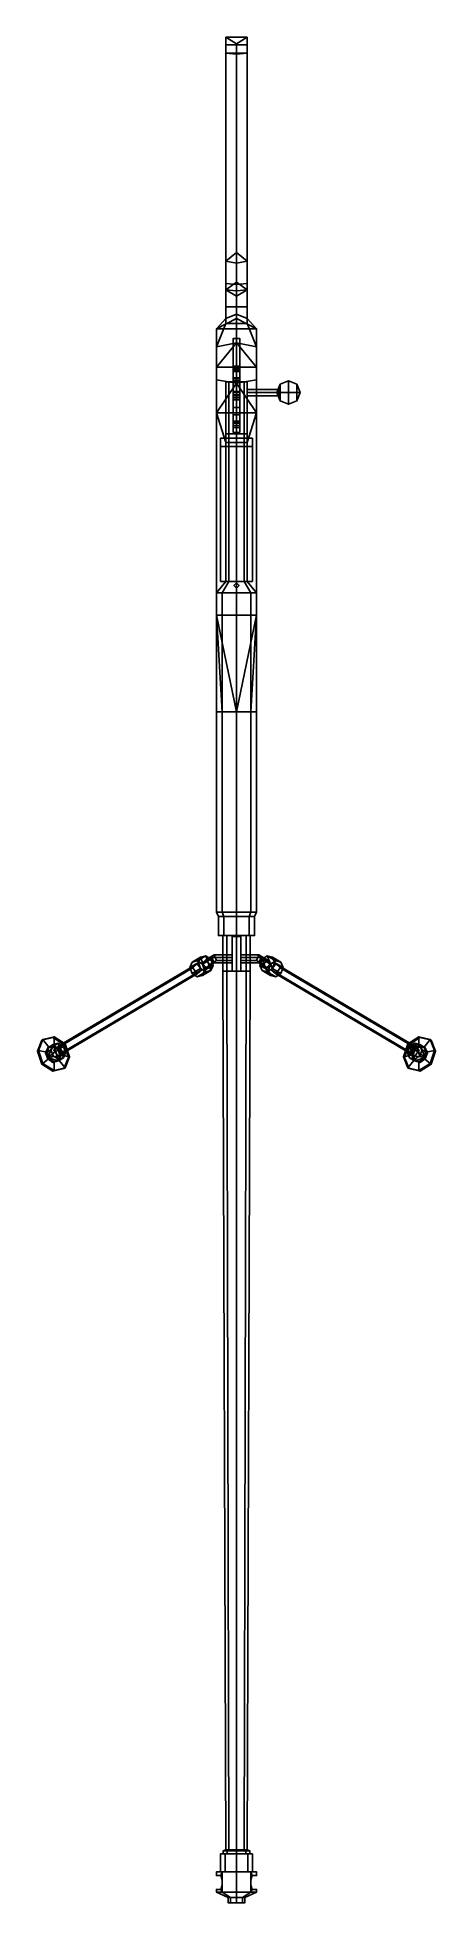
# Model space of a CAD drawing. Extents: x -1.9 to 1.9, y -9.8 to 7.8.
import ezdxf

# ---------------------------------------------------------------- set-up
doc = ezdxf.new("R2010")
doc.units = 0
doc.layers.get('0').update_dxf_attribs({"linetype": 'CONTINUOUS'})

msp = doc.modelspace()

# ---------------------------------------------------------------- linework, layer by layer
for points in [[(-0.1, 5.5, -0.2), (-0.1, 5.5, -0.2), (-0.1, 7.82, -0.39), (-0.1, 7.75, -0.64)], [(-0.1, 5.5, -0.2), (0, 5.49, -0.14), (0, 7.76, -0.3), (-0.1, 7.82, -0.39)], [(-0.1, 7.75, -0.64), (-0.1, 7.82, -0.39), (0.1, 7.82, -0.39), (0.1, 7.75, -0.64)], [(-0.1, 7.82, -0.39), (0, 7.76, -0.3), (0, 7.76, -0.3), (0.1, 7.82, -0.39)], [(-0.1, 5.71, -0.75), (-0.1, 5.5, -0.2), (-0.1, 7.75, -0.64), (-0.1, 7.67, -1.34)], [(-0.1, 7.67, -1.34), (-0.1, 7.75, -0.64), (0.1, 7.75, -0.64), (0.1, 7.67, -1.34)], [(0.1, 7.82, -0.39), (0, 7.76, -0.3), (0, 5.49, -0.14), (0.1, 5.5, -0.2)], [(0.1, 7.75, -0.64), (0.1, 7.82, -0.39), (0.1, 5.5, -0.2)], [(0.1, 7.67, -1.34), (0.1, 7.75, -0.64), (0.1, 5.5, -0.2), (0.1, 5.71, -0.75)], [(0, 5.79, -0.89), (-0.1, 5.71, -0.75), (-0.1, 7.67, -1.34), (0, 7.66, -1.4)], [(0, 7.66, -1.4), (-0.1, 7.67, -1.34), (0.1, 7.67, -1.34), (0, 7.66, -1.4)], [(0, 7.66, -1.4), (0.1, 7.67, -1.34), (0.1, 5.71, -0.75), (0, 5.79, -0.89)], [(0, 5.69, -0.89), (-0.1, 5.71, -0.75), (-0.1, 5.71, -0.75), (0, 5.79, -0.89)], [(-0.1, 5.44, -0.92), (-0.1, 5.17, -0.35), (-0.1, 5.5, -0.2), (-0.1, 5.71, -0.75)], [(0, 5.51, -1.01), (-0.1, 5.44, -0.92), (-0.1, 5.71, -0.75), (0, 5.69, -0.89)], [(0, 5.79, -0.89), (0.1, 5.71, -0.75), (0.1, 5.71, -0.75), (0, 5.69, -0.89)], [(0, 5.69, -0.89), (0.1, 5.71, -0.75), (0.1, 5.44, -0.92), (0, 5.51, -1.01)], [(0.1, 5.71, -0.75), (0.1, 5.5, -0.2), (0.1, 5.17, -0.35), (0.1, 5.44, -0.92)], [(0, 5.43, -1.04), (-0.1, 5.44, -0.92), (-0.1, 5.44, -0.92), (0, 5.51, -1.01)], [(-0.1, 5.17, -0.35), (0, 5.21, -0.26), (0, 5.49, -0.14), (-0.1, 5.5, -0.2)], [(0, 5.51, -1.01), (0.1, 5.44, -0.92), (0.1, 5.44, -0.92), (0, 5.43, -1.04)], [(0.1, 5.5, -0.2), (0, 5.49, -0.14), (0, 5.21, -0.26), (0.1, 5.17, -0.35)], [(-0.1, 5.28, -0.73), (-0.1, 5.17, -0.35), (-0.1, 5.17, -0.35), (-0.1, 5.44, -0.92)], [(0, 5.28, -0.88), (-0.1, 5.28, -0.73), (-0.1, 5.44, -0.92), (0, 5.38, -1.02)], [(0, 5.38, -1.02), (-0.1, 5.44, -0.92), (-0.1, 5.44, -0.92), (0, 5.43, -1.04)], [(-0.1, 5.12, -0.62), (-0.1, 5.17, -0.35), (-0.1, 5.17, -0.35), (-0.1, 5.28, -0.73)], [(0, 5.12, -0.73), (-0.1, 5.12, -0.62), (-0.1, 5.28, -0.73), (0, 5.28, -0.88)], [(0, 5.38, -1.02), (0.1, 5.44, -0.92), (0.1, 5.28, -0.73), (0, 5.28, -0.88)], [(0, 5.43, -1.04), (0.1, 5.44, -0.92), (0.1, 5.44, -0.92), (0, 5.38, -1.02)], [(0, 5.28, -0.88), (0.1, 5.28, -0.73), (0.1, 5.12, -0.62), (0, 5.12, -0.73)], [(0.1, 5.44, -0.92), (0.1, 5.17, -0.35), (0.1, 5.17, -0.35), (0.1, 5.28, -0.73)], [(0.1, 5.28, -0.73), (0.1, 5.17, -0.35), (0.1, 5.17, -0.35), (0.1, 5.12, -0.62)], [(-0.19, 5.07, -0.3), (0, 5.17, -0.26), (0, 5.21, -0.26), (-0.1, 5.17, -0.35)], [(0, 5.17, -0.26), (-0.19, 5.07, -0.3), (-0.19, 5.07, -0.3), (0, 5.07, -0.24)], [(-0.1, 5.17, -0.35), (-0.1, 5.12, -0.62), (-0.19, 4.9, -0.54), (-0.19, 5.07, -0.3)], [(0, 4.94, -0.67), (-0.19, 4.9, -0.54), (-0.1, 5.12, -0.62), (0, 5.12, -0.73)], [(0.1, 5.17, -0.35), (0, 5.21, -0.26), (0, 5.17, -0.26), (0.19, 5.07, -0.3)], [(0.19, 5.07, -0.3), (0, 5.17, -0.26), (0, 5.07, -0.24), (0.19, 5.07, -0.3)], [(0, 5.12, -0.73), (0.1, 5.12, -0.62), (0.19, 4.9, -0.54), (0, 4.94, -0.67)], [(0.1, 5.12, -0.62), (0.1, 5.17, -0.35), (0.19, 5.07, -0.3), (0.19, 4.9, -0.54)], [(-0.19, 5.07, -0.3), (-0.19, 4.9, -0.54), (-0.19, 4.71, -0.61), (-0.19, 4.59, -0.11)], [(0, 5.07, -0.24), (-0.19, 5.07, -0.3), (-0.19, 4.59, -0.11), (0, 4.56, -0.03)], [(0, 4.94, -0.67), (0.19, 4.71, -0.61), (0.19, 4.71, -0.61), (-0.19, 4.71, -0.61)], [(0, 4.94, -0.67), (-0.19, 4.71, -0.61), (-0.19, 4.71, -0.61), (-0.19, 4.9, -0.54)], [(0, 4.98, 0.09), (-0.03, 4.98, 0.06), (-0.03, 4.57, 0.06), (0, 4.57, 0.09)], [(-0.03, 4.98, 0.06), (0, 4.98, 0.03), (0, 4.57, 0.03), (-0.03, 4.57, 0.06)], [(0.03, 4.98, 0.06), (0, 4.98, 0.03), (-0.03, 4.98, 0.06), (0, 4.98, 0.09)], [(0.19, 5.07, -0.3), (0, 5.07, -0.24), (0, 4.56, -0.03), (0.19, 4.59, -0.11)], [(0.03, 4.98, 0.06), (0, 4.98, 0.09), (0, 4.57, 0.09), (0.03, 4.57, 0.06)], [(0, 4.98, 0.03), (0.03, 4.98, 0.06), (0.03, 4.57, 0.06), (0, 4.57, 0.03)], [(0, 4.94, -0.67), (0.19, 4.9, -0.54), (0.19, 4.9, -0.54), (0.19, 4.71, -0.61)], [(0.19, 4.9, -0.54), (0.19, 5.07, -0.3), (0.19, 4.59, -0.11), (0.19, 4.71, -0.61)], [(-0.19, 4.59, -0.11), (-0.19, 4.71, -0.61), (-0.19, 4.04, -0.55), (-0.19, 4.28, 0.03)], [(0, 4.56, -0.03), (-0.19, 4.59, -0.11), (-0.19, 4.28, 0.03)], [(-0.03, 4.7, -0.8), (-0.03, 4.7, -0.73), (-0.03, 4.72, -0.72), (-0.03, 4.72, -0.81)], [(-0.03, 4.68, -0.86), (-0.03, 4.7, -0.8), (-0.03, 4.72, -0.81), (-0.03, 4.69, -0.88)], [(-0.03, 4.7, -0.73), (-0.03, 4.67, -0.68), (-0.03, 4.7, -0.68), (-0.03, 4.72, -0.72)], [(-0.03, 4.72, -0.81), (-0.03, 4.72, -0.72), (0.03, 4.72, -0.72), (0.03, 4.72, -0.81)], [(-0.03, 4.69, -0.88), (-0.03, 4.72, -0.81), (0.03, 4.72, -0.81), (0.03, 4.69, -0.88)], [(-0.03, 4.72, -0.72), (-0.03, 4.7, -0.68), (0.03, 4.7, -0.68), (0.03, 4.72, -0.72)], [(-0.03, 4.67, -0.68), (-0.03, 4.61, -0.63), (-0.03, 4.71, -0.61), (-0.03, 4.7, -0.68)], [(-0.03, 4.33, -0.59), (-0.03, 4.095, -0.555), (-0.03, 4.71, -0.61), (-0.03, 4.45, -0.6)], [(-0.03, 4.61, -0.63), (-0.03, 4.45, -0.6), (-0.03, 4.71, -0.61), (-0.03, 4.61, -0.63)], [(-0.03, 4.7, -0.68), (-0.03, 4.71, -0.61), (0.03, 4.71, -0.61), (0.03, 4.7, -0.68)], [(-0.03, 4.67, -0.68), (-0.03, 4.7, -0.73), (0.03, 4.7, -0.73), (0.03, 4.67, -0.68)], [(-0.03, 4.7, -0.73), (-0.03, 4.7, -0.8), (0.03, 4.7, -0.8), (0.03, 4.7, -0.73)], [(-0.03, 4.7, -0.8), (-0.03, 4.68, -0.86), (0.03, 4.68, -0.86), (0.03, 4.7, -0.8)], [(-0.03, 4.58, -0.91), (-0.03, 4.68, -0.86), (-0.03, 4.69, -0.88), (-0.03, 4.6, -0.94)], [(-0.03, 4.6, -0.94), (-0.03, 4.69, -0.88), (0.03, 4.69, -0.88), (0.03, 4.6, -0.94)], [(-0.03, 4.68, -0.86), (-0.03, 4.58, -0.91), (0.03, 4.58, -0.91), (0.03, 4.68, -0.86)], [(-0.03, 4.61, -0.63), (-0.03, 4.67, -0.68), (0.03, 4.67, -0.68), (0.03, 4.61, -0.63)], [(-0.03, 4.45, -0.6), (-0.03, 4.61, -0.63), (0.03, 4.61, -0.63), (0.03, 4.45, -0.6)], [(-0.03, 4.26, -0.89), (-0.03, 4.58, -0.91), (-0.03, 4.6, -0.94), (-0.03, 4.26, -0.92)], [(-0.03, 4.26, -0.92), (-0.03, 4.6, -0.94), (0.03, 4.6, -0.94), (0.03, 4.26, -0.92)], [(-0.03, 4.58, -0.91), (-0.03, 4.26, -0.89), (0.03, 4.26, -0.89), (0.03, 4.58, -0.91)], [(0.19, 4.59, -0.11), (0, 4.56, -0.03), (0.19, 4.28, 0.03)], [(0.03, 4.72, -0.81), (0.03, 4.72, -0.72), (0.03, 4.7, -0.73), (0.03, 4.7, -0.8)], [(0.03, 4.69, -0.88), (0.03, 4.72, -0.81), (0.03, 4.7, -0.8), (0.03, 4.68, -0.86)], [(0.03, 4.72, -0.72), (0.03, 4.7, -0.68), (0.03, 4.67, -0.68), (0.03, 4.7, -0.73)], [(0.03, 4.7, -0.68), (0.03, 4.71, -0.61), (0.03, 4.61, -0.63), (0.03, 4.67, -0.68)], [(0.03, 4.45, -0.6), (0.03, 4.71, -0.61), (0.03, 4.095, -0.555), (0.03, 4.33, -0.59)], [(0.03, 4.61, -0.63), (0.03, 4.71, -0.61), (0.03, 4.45, -0.6), (0.03, 4.61, -0.63)], [(0.03, 4.6, -0.94), (0.03, 4.69, -0.88), (0.03, 4.68, -0.86), (0.03, 4.58, -0.91)], [(0.03, 4.26, -0.92), (0.03, 4.6, -0.94), (0.03, 4.58, -0.91), (0.03, 4.26, -0.89)], [(0.19, 4.71, -0.61), (0.19, 4.59, -0.11), (0.19, 4.28, 0.03), (0.19, 4.04, -0.55)], [(0.412, 4.548, 0.06), (0.49, 4.58, 0.06), (0.49, 4.47, -0.05), (0.412, 4.47, -0.018)], [(0.412, 4.47, 0.138), (0.49, 4.47, 0.17), (0.49, 4.58, 0.06), (0.412, 4.548, 0.06)], [(0.49, 4.58, 0.06), (0.568, 4.548, 0.06), (0.568, 4.47, -0.018), (0.49, 4.47, -0.05)], [(0.49, 4.47, 0.17), (0.568, 4.47, 0.138), (0.568, 4.548, 0.06), (0.49, 4.58, 0.06)], [(0, 4.56, -0.03), (-0.19, 4.28, 0.03), (0.19, 4.28, 0.03)], [(-0.071, 4.57, 0.201), (-0.1, 4.57, 0.13), (-0.1, 4.08, 0.13), (-0.071, 4.08, 0.201)], [(-0.1, 4.57, 0.13), (-0.1, 4.57, 0.03), (-0.1, 4, 0.03), (-0.1, 4.08, 0.13)], [(0.1, 4.57, 0.13), (0.1, 4.57, 0.03), (-0.1, 4.57, 0.03), (-0.1, 4.57, 0.13)], [(0.071, 4.57, 0.201), (0.1, 4.57, 0.13), (-0.1, 4.57, 0.13), (-0.071, 4.57, 0.201)], [(0, 4.57, 0.23), (-0.071, 4.57, 0.201), (-0.071, 4.08, 0.201), (0, 4.08, 0.23)], [(0, 4.57, 0.23), (0.071, 4.57, 0.201), (-0.071, 4.57, 0.201), (0, 4.57, 0.23)], [(-0.03, 4.44, -0.71), (-0.03, 4.4, -0.63), (-0.03, 4.45, -0.6), (-0.03, 4.48, -0.67)], [(-0.03, 4.44, -0.77), (-0.03, 4.44, -0.71), (-0.03, 4.48, -0.67), (-0.03, 4.48, -0.72)], [(-0.03, 4.42, -0.83), (-0.03, 4.44, -0.77), (-0.03, 4.48, -0.72), (-0.03, 4.47, -0.8)], [(-0.03, 4.47, -0.8), (-0.03, 4.48, -0.72), (0.03, 4.48, -0.72), (0.03, 4.47, -0.8)], [(-0.03, 4.48, -0.72), (-0.03, 4.48, -0.67), (0.03, 4.48, -0.67), (0.03, 4.48, -0.72)], [(-0.03, 4.48, -0.67), (-0.03, 4.45, -0.6), (0.03, 4.45, -0.6), (0.03, 4.48, -0.67)], [(-0.03, 4.42, -0.86), (-0.03, 4.42, -0.83), (-0.03, 4.47, -0.8)], [(-0.03, 4.42, -0.86), (-0.03, 4.47, -0.8), (0.03, 4.47, -0.8), (0.03, 4.42, -0.86)], [(-0.03, 4.4, -0.63), (-0.03, 4.33, -0.59), (-0.03, 4.45, -0.6), (-0.03, 4.4, -0.63)], [(-0.03, 4.4, -0.63), (-0.03, 4.44, -0.71), (0.03, 4.44, -0.71), (0.03, 4.4, -0.63)], [(-0.03, 4.33, -0.59), (-0.03, 4.4, -0.63), (0.03, 4.4, -0.63), (0.03, 4.33, -0.59)], [(0.071, 4.57, 0.201), (0, 4.57, 0.23), (0, 4.08, 0.23), (0.071, 4.08, 0.201)], [(0.03, 4.48, -0.67), (0.03, 4.45, -0.6), (0.03, 4.4, -0.63), (0.03, 4.44, -0.71)], [(0.03, 4.48, -0.72), (0.03, 4.48, -0.67), (0.03, 4.44, -0.71), (0.03, 4.44, -0.77)], [(0.03, 4.47, -0.8), (0.03, 4.48, -0.72), (0.03, 4.44, -0.77), (0.03, 4.42, -0.83)], [(0.03, 4.47, -0.8), (0.03, 4.47, -0.8), (0.03, 4.42, -0.83), (0.03, 4.42, -0.86)], [(0.03, 4.4, -0.63), (0.03, 4.45, -0.6), (0.03, 4.33, -0.59), (0.03, 4.4, -0.63)], [(0.1, 4.57, 0.13), (0.071, 4.57, 0.201), (0.071, 4.08, 0.201), (0.1, 4.08, 0.13)], [(0.1, 4.57, 0.03), (0.1, 4.57, 0.13), (0.1, 4.08, 0.13), (0.1, 4, 0.03)], [(0.4, 4.47, 0.09), (0.4, 4.5, 0.06), (0.1, 4.5, 0.06), (0.1, 4.47, 0.09)], [(0.4, 4.5, 0.06), (0.4, 4.47, 0.03), (0.1, 4.47, 0.03), (0.1, 4.5, 0.06)], [(0.4, 4.44, 0.06), (0.4, 4.47, 0.09), (0.1, 4.47, 0.09), (0.1, 4.44, 0.06)], [(0.4, 4.47, 0.03), (0.4, 4.44, 0.06), (0.1, 4.44, 0.06), (0.1, 4.47, 0.03)], [(0.38, 4.47, 0.06), (0.412, 4.548, 0.06), (0.412, 4.47, -0.018), (0.38, 4.47, 0.06)], [(0.38, 4.47, 0.06), (0.412, 4.47, 0.138), (0.412, 4.548, 0.06), (0.38, 4.47, 0.06)], [(0.38, 4.47, 0.06), (0.412, 4.47, -0.018), (0.412, 4.392, 0.06), (0.38, 4.47, 0.06)], [(0.38, 4.47, 0.06), (0.412, 4.392, 0.06), (0.412, 4.47, 0.138), (0.38, 4.47, 0.06)], [(0.412, 4.47, -0.018), (0.49, 4.47, -0.05), (0.49, 4.36, 0.06), (0.412, 4.392, 0.06)], [(0.412, 4.392, 0.06), (0.49, 4.36, 0.06), (0.49, 4.47, 0.17), (0.412, 4.47, 0.138)], [(0.49, 4.47, -0.05), (0.568, 4.47, -0.018), (0.568, 4.392, 0.06), (0.49, 4.36, 0.06)], [(0.49, 4.36, 0.06), (0.568, 4.392, 0.06), (0.568, 4.47, 0.138), (0.49, 4.47, 0.17)], [(0.568, 4.548, 0.06), (0.6, 4.47, 0.06), (0.6, 4.47, 0.06), (0.568, 4.47, -0.018)], [(0.568, 4.47, 0.138), (0.6, 4.47, 0.06), (0.6, 4.47, 0.06), (0.568, 4.548, 0.06)], [(0.568, 4.47, -0.018), (0.6, 4.47, 0.06), (0.6, 4.47, 0.06), (0.568, 4.392, 0.06)], [(0.568, 4.392, 0.06), (0.6, 4.47, 0.06), (0.6, 4.47, 0.06), (0.568, 4.47, 0.138)], [(-0.19, 4.28, 0.03), (-0.19, 2.37, -0.46), (-0.19, 1.46, -0.2), (-0.19, 1.46, 0.03)], [(-0.19, 4.28, 0.03), (-0.19, 4.04, -0.55), (-0.19, 2.68, -0.46), (-0.19, 4.28, 0.03)], [(-0.19, 4.28, 0.03), (-0.19, 2.68, -0.46), (-0.19, 2.37, -0.46), (-0.19, 4.28, 0.03)], [(-0.1, 4, 0.03), (-0.19, 4.28, 0.03), (-0.19, 2.58, 0.03), (-0.1, 2.69, 0.03)], [(-0.1, 4.28, 0.03), (-0.19, 4.28, 0.03), (-0.19, 4.28, 0.03), (-0.1, 4, 0.03)], [(-0.03, 4.33, -0.59), (-0.03, 4.33, -0.59), (-0.03, 4.26, -0.59), (-0.03, 4.095, -0.555)], [(-0.03, 4.26, -0.59), (-0.03, 4.33, -0.59), (0.03, 4.33, -0.59), (0.03, 4.26, -0.59)], [(-0.03, 4.2, -0.86), (-0.03, 4.26, -0.89), (-0.03, 4.26, -0.92), (-0.03, 4.18, -0.87)], [(-0.03, 4.26, -0.59), (-0.03, 4.19, -0.65), (-0.03, 4.16, -0.65), (-0.03, 4.16, -0.62)], [(-0.03, 4.26, -0.59), (-0.03, 4.26, -0.59), (-0.03, 4.16, -0.62), (-0.03, 4.095, -0.555)], [(-0.03, 4.18, -0.87), (-0.03, 4.26, -0.92), (0.03, 4.26, -0.92), (0.03, 4.18, -0.87)], [(-0.03, 4.26, -0.89), (-0.03, 4.2, -0.86), (0.03, 4.2, -0.86), (0.03, 4.26, -0.89)], [(-0.03, 4.19, -0.65), (-0.03, 4.26, -0.59), (0.03, 4.26, -0.59), (0.03, 4.19, -0.65)], [(0.03, 4.095, -0.555), (0.03, 4.26, -0.59), (0.03, 4.33, -0.59)], [(0.03, 4.18, -0.87), (0.03, 4.26, -0.92), (0.03, 4.26, -0.89), (0.03, 4.2, -0.86)], [(0.03, 4.16, -0.62), (0.03, 4.16, -0.65), (0.03, 4.19, -0.65), (0.03, 4.26, -0.59)], [(0.03, 4.095, -0.555), (0.03, 4.16, -0.62), (0.03, 4.26, -0.59)], [(0.19, 4.28, 0.03), (0.1, 4, 0.03), (0.1, 2.69, 0.03), (0.19, 2.58, 0.03)], [(0.19, 4.28, 0.03), (0.1, 4.28, 0.03), (0.1, 4, 0.03), (0.19, 4.28, 0.03)], [(0.19, 2.37, -0.46), (0.19, 4.28, 0.03), (0.19, 1.46, 0.03), (0.19, 1.46, -0.2)], [(0.19, 4.04, -0.55), (0.19, 4.28, 0.03), (0.19, 4.28, 0.03), (0.19, 2.68, -0.46)], [(0.19, 2.68, -0.46), (0.19, 4.28, 0.03), (0.19, 4.28, 0.03), (0.19, 2.37, -0.46)], [(-0.071, 4.08, 0.221), (-0.1, 4.08, 0.15), (-0.1, 4, 0.15), (-0.071, 4, 0.221)], [(-0.1, 4.08, 0.15), (-0.1, 4.08, 0.13), (-0.1, 4, 0.03), (-0.1, 4, 0.15)], [(-0.071, 4.08, 0.201), (-0.1, 4.08, 0.13), (-0.1, 4.08, 0.15), (-0.071, 4.08, 0.221)], [(0, 4.08, 0.25), (-0.071, 4.08, 0.221), (-0.071, 4, 0.221), (0, 4, 0.25)], [(0, 4.08, 0.23), (-0.071, 4.08, 0.201), (-0.071, 4.08, 0.221), (0, 4.08, 0.25)], [(-0.03, 4.16, -0.8), (-0.03, 4.2, -0.86), (-0.03, 4.18, -0.87), (-0.03, 4.14, -0.8)], [(-0.03, 4.2, -0.86), (-0.03, 4.16, -0.8), (0.03, 4.16, -0.8), (0.03, 4.2, -0.86)], [(-0.03, 4.19, -0.65), (-0.03, 4.16, -0.72), (-0.03, 4.14, -0.71), (-0.03, 4.16, -0.65)], [(-0.03, 4.16, -0.72), (-0.03, 4.19, -0.65), (0.03, 4.19, -0.65), (0.03, 4.16, -0.72)], [(-0.03, 4.14, -0.8), (-0.03, 4.18, -0.87), (0.03, 4.18, -0.87), (0.03, 4.14, -0.8)], [(-0.03, 4.16, -0.72), (-0.03, 4.16, -0.8), (-0.03, 4.14, -0.8), (-0.03, 4.14, -0.71)], [(-0.03, 4.16, -0.65), (-0.03, 4.14, -0.71), (0.03, 4.14, -0.71), (0.03, 4.16, -0.65)], [(-0.03, 4.16, -0.62), (-0.03, 4.16, -0.65), (0.03, 4.16, -0.65), (0.03, 4.16, -0.62)], [(-0.03, 4.095, -0.555), (-0.03, 4.16, -0.62), (0.03, 4.16, -0.62), (0.03, 4.095, -0.555)], [(-0.03, 4.16, -0.8), (-0.03, 4.16, -0.72), (0.03, 4.16, -0.72), (0.03, 4.16, -0.8)], [(-0.03, 4.14, -0.71), (-0.03, 4.14, -0.8), (0.03, 4.14, -0.8), (0.03, 4.14, -0.71)], [(0.071, 4.08, 0.221), (0, 4.08, 0.25), (0, 4, 0.25), (0.071, 4, 0.221)], [(0.071, 4.08, 0.201), (0, 4.08, 0.23), (0, 4.08, 0.25), (0.071, 4.08, 0.221)], [(0.03, 4.14, -0.8), (0.03, 4.18, -0.87), (0.03, 4.2, -0.86), (0.03, 4.16, -0.8)], [(0.03, 4.16, -0.65), (0.03, 4.14, -0.71), (0.03, 4.16, -0.72), (0.03, 4.19, -0.65)], [(0.03, 4.14, -0.71), (0.03, 4.14, -0.8), (0.03, 4.16, -0.8), (0.03, 4.16, -0.72)], [(0.1, 4.08, 0.15), (0.071, 4.08, 0.221), (0.071, 4, 0.221), (0.1, 4, 0.15)], [(0.1, 4.08, 0.13), (0.071, 4.08, 0.201), (0.071, 4.08, 0.221), (0.1, 4.08, 0.15)], [(0.1, 4.08, 0.13), (0.1, 4.08, 0.15), (0.1, 4, 0.15), (0.1, 4, 0.03)], [(-0.15, 4.04, -0.55), (-0.15, 3.96, -0.9), (-0.15, 2.69, -0.68), (-0.15, 2.69, -0.46)], [(-0.15, 4.04, -0.55), (-0.15, 4.04, -0.9), (-0.15, 3.96, -0.9)], [(-0.15, 3.96, -0.9), (-0.15, 4.04, -0.9), (0.15, 4.04, -0.9), (0.15, 3.96, -0.9)], [(-0.15, 4.04, -0.9), (-0.15, 4.04, -0.55), (0.15, 4.04, -0.55), (0.15, 4.04, -0.9)], [(-0.15, 2.69, -0.68), (-0.15, 3.96, -0.9), (0.15, 3.96, -0.9), (0.15, 2.69, -0.68)], [(-0.071, 4, 0.131), (-0.1, 4, 0.06), (-0.1, 2.69, 0.06), (-0.071, 2.69, 0.131)], [(-0.1, 4, 0.06), (-0.1, 4, 0.03), (-0.1, 2.69, 0.03), (-0.1, 2.69, 0.06)], [(-0.071, 4, 0.221), (-0.1, 4, 0.15), (-0.1, 4, 0.06), (-0.071, 4, 0.131)], [(0, 4, 0.16), (-0.071, 4, 0.131), (-0.071, 2.69, 0.131), (0, 2.69, 0.16)], [(0, 4, 0.25), (-0.071, 4, 0.221), (-0.071, 4, 0.131), (0, 4, 0.16)], [(0.071, 4, 0.131), (0, 4, 0.16), (0, 2.69, 0.16), (0.071, 2.69, 0.131)], [(0.071, 4, 0.221), (0, 4, 0.25), (0, 4, 0.16), (0.071, 4, 0.131)], [(0.1, 4, 0.06), (0.071, 4, 0.131), (0.071, 2.69, 0.131), (0.1, 2.69, 0.06)], [(0.1, 4, 0.15), (0.071, 4, 0.221), (0.071, 4, 0.131), (0.1, 4, 0.06)], [(0.1, 4, 0.03), (0.1, 4, 0.06), (0.1, 2.69, 0.06), (0.1, 2.69, 0.03)], [(0.15, 3.96, -0.9), (0.15, 4.04, -0.55), (0.15, 2.69, -0.46), (0.15, 2.69, -0.68)], [(0.15, 4.04, -0.9), (0.15, 4.04, -0.55), (0.15, 3.96, -0.9)], [(-0.1, 2.69, 0.06), (-0.1, 2.69, 0.03), (-0.19, 2.58, 0.03), (-0.19, 2.58, 0.07)], [(-0.071, 2.69, 0.131), (-0.1, 2.69, 0.06), (-0.19, 2.58, 0.07), (-0.134, 2.58, 0.204)], [(-0.15, 2.69, -0.46), (-0.15, 2.69, -0.68), (0.15, 2.69, -0.68), (0.15, 2.69, -0.46)], [(0, 2.69, 0.16), (-0.071, 2.69, 0.131), (-0.134, 2.58, 0.204), (0, 2.58, 0.26)], [(0, 2.675, -0.61), (-0.025, 2.65, -0.61), (-0.025, 2.65, -0.46), (0, 2.675, -0.46)], [(-0.025, 2.65, -0.61), (0, 2.675, -0.61), (0.025, 2.65, -0.61), (0, 2.625, -0.61)], [(-0.025, 2.65, -0.61), (0, 2.625, -0.61), (0, 2.625, -0.46), (-0.025, 2.65, -0.46)], [(0.071, 2.69, 0.131), (0, 2.69, 0.16), (0, 2.58, 0.26), (0.134, 2.58, 0.204)], [(0.025, 2.65, -0.61), (0, 2.675, -0.61), (0, 2.675, -0.46), (0.025, 2.65, -0.46)], [(0, 2.625, -0.61), (0.025, 2.65, -0.61), (0.025, 2.65, -0.46), (0, 2.625, -0.46)], [(0.1, 2.69, 0.06), (0.071, 2.69, 0.131), (0.134, 2.58, 0.204), (0.19, 2.58, 0.07)], [(0.1, 2.69, 0.03), (0.1, 2.69, 0.06), (0.19, 2.58, 0.07), (0.19, 2.58, 0.03)], [(-0.134, 2.58, 0.204), (-0.19, 2.58, 0.07), (-0.19, 1.46, 0.07), (-0.134, 1.46, 0.204)], [(-0.19, 2.58, 0.07), (-0.19, 2.58, 0.03), (-0.19, 1.46, 0.03), (-0.19, 1.46, 0.07)], [(0, 2.58, 0.26), (-0.134, 2.58, 0.204), (-0.134, 1.46, 0.204), (0, 1.46, 0.26)], [(0.134, 2.58, 0.204), (0, 2.58, 0.26), (0, 1.46, 0.26), (0.134, 1.46, 0.204)], [(0.19, 2.58, 0.07), (0.134, 2.58, 0.204), (0.134, 1.46, 0.204), (0.19, 1.46, 0.07)], [(0.19, 2.58, 0.03), (0.19, 2.58, 0.07), (0.19, 1.46, 0.07), (0.19, 1.46, 0.03)], [(-0.19, 2.37, -0.46), (-0.19, 2.37, -0.46), (0, 1.46, -0.39), (-0.134, 1.46, -0.334)], [(-0.19, 2.37, -0.46), (-0.19, 2.37, -0.46), (-0.134, 1.46, -0.334), (-0.19, 1.46, -0.2)], [(-0.19, 2.37, -0.46), (-0.19, 2.37, -0.46), (0.19, 2.37, -0.46), (0, 1.46, -0.39)], [(0.19, 2.37, -0.46), (0.19, 2.37, -0.46), (0.134, 1.46, -0.334), (0, 1.46, -0.39)], [(0.19, 2.37, -0.46), (0.19, 2.37, -0.46), (0.19, 1.46, -0.2), (0.134, 1.46, -0.334)], [(-0.134, 1.46, 0.244), (-0.19, 1.46, 0.11), (-0.19, -0.43), (-0.134, -0.43, 0.134)], [(-0.19, 1.46, -0.2), (-0.134, 1.46, -0.334), (-0.134, -0.43, -0.204), (-0.19, -0.43, -0.07)], [(-0.19, 1.46, 0.03), (-0.19, 1.46, -0.2), (-0.19, -0.43, -0.07), (-0.19, -0.43)], [(-0.19, 1.46, 0.11), (-0.19, 1.46, 0.03), (-0.19, -0.43)], [(0, 1.46, 0.3), (-0.134, 1.46, 0.244), (-0.134, -0.43, 0.134), (0, -0.43, 0.19)], [(-0.134, 1.46, -0.334), (0, 1.46, -0.39), (0, -0.43, -0.26), (-0.134, -0.43, -0.204)], [(0.134, 1.46, 0.244), (0, 1.46, 0.3), (0, -0.43, 0.19), (0.134, -0.43, 0.134)], [(0, 1.46, -0.39), (0.134, 1.46, -0.334), (0.134, -0.43, -0.204), (0, -0.43, -0.26)], [(0.19, 1.46, 0.11), (0.134, 1.46, 0.244), (0.134, -0.43, 0.134), (0.19, -0.43)], [(0.134, 1.46, -0.334), (0.19, 1.46, -0.2), (0.19, -0.43, -0.07), (0.134, -0.43, -0.204)], [(0.19, 1.46, -0.2), (0.19, 1.46, 0.03), (0.19, -0.43), (0.19, -0.43, -0.07)], [(0.19, 1.46, 0.03), (0.19, 1.46, 0.11), (0.19, -0.43)], [(-0.134, -0.43, 0.134), (-0.19, -0.43), (-0.17, -0.47), (-0.12, -0.47, 0.12)], [(-0.19, -0.43, -0.07), (-0.134, -0.43, -0.204), (-0.12, -0.47, -0.12), (-0.17, -0.47)], [(-0.19, -0.43), (-0.19, -0.43, -0.07), (-0.17, -0.47)], [(-0.12, -0.47, 0.12), (-0.17, -0.47), (-0.17, -0.65), (-0.12, -0.65, 0.12)], [(-0.17, -0.47), (-0.12, -0.47, -0.12), (-0.12, -0.65, -0.12), (-0.17, -0.65)], [(0, -0.43, 0.19), (-0.134, -0.43, 0.134), (-0.12, -0.47, 0.12), (0, -0.47, 0.17)], [(-0.134, -0.43, -0.204), (0, -0.43, -0.26), (0, -0.47, -0.17), (-0.12, -0.47, -0.12)], [(0, -0.47, 0.17), (-0.12, -0.47, 0.12), (-0.12, -0.65, 0.12), (0, -0.65, 0.17)], [(-0.12, -0.47, -0.12), (0, -0.47, -0.17), (0, -0.65, -0.17), (-0.12, -0.65, -0.12)], [(0.134, -0.43, 0.134), (0, -0.43, 0.19), (0, -0.47, 0.17), (0.12, -0.47, 0.12)], [(0, -0.43, -0.26), (0.134, -0.43, -0.204), (0.12, -0.47, -0.12), (0, -0.47, -0.17)], [(0.12, -0.47, 0.12), (0, -0.47, 0.17), (0, -0.65, 0.17), (0.12, -0.65, 0.12)], [(0, -0.47, -0.17), (0.12, -0.47, -0.12), (0.12, -0.65, -0.12), (0, -0.65, -0.17)], [(0.19, -0.43), (0.134, -0.43, 0.134), (0.12, -0.47, 0.12), (0.17, -0.47)], [(0.134, -0.43, -0.204), (0.19, -0.43, -0.07), (0.17, -0.47), (0.12, -0.47, -0.12)], [(0.17, -0.47), (0.12, -0.47, 0.12), (0.12, -0.65, 0.12), (0.17, -0.65)], [(0.12, -0.47, -0.12), (0.17, -0.47), (0.17, -0.65), (0.12, -0.65, -0.12)], [(0.19, -0.43, -0.07), (0.19, -0.43), (0.17, -0.47)], [(-0.12, -0.65, 0.12), (-0.17, -0.65), (-0.13, -0.65), (-0.092, -0.65, 0.092)], [(-0.17, -0.65), (-0.12, -0.65, -0.12), (-0.092, -0.65, -0.092), (-0.13, -0.65)], [(-0.092, -0.65, 0.092), (-0.13, -0.65), (-0.13, -0.985), (-0.092, -0.985, 0.092)], [(-0.13, -0.65), (-0.092, -0.65, -0.092), (-0.092, -0.985, -0.092), (-0.13, -0.985)], [(0, -0.65, 0.17), (-0.12, -0.65, 0.12), (-0.092, -0.65, 0.092), (0, -0.65, 0.13)], [(-0.12, -0.65, -0.12), (0, -0.65, -0.17), (0, -0.65, -0.13), (-0.092, -0.65, -0.092)], [(0, -0.65, 0.13), (-0.092, -0.65, 0.092), (-0.092, -0.985, 0.092), (0, -0.985, 0.13)], [(-0.092, -0.65, -0.092), (0, -0.65, -0.13), (0, -0.985, -0.13), (-0.092, -0.985, -0.092)], [(-0.04, -0.66, -0.113), (-0.04, -0.66, -0.34), (-0.04, -0.985, -0.34), (-0.04, -0.985, -0.113)], [(-0.04, -0.66, -0.34), (0.04, -0.66, -0.34), (0.04, -0.985, -0.34), (-0.04, -0.985, -0.34)], [(-0.04, -0.66, -0.34), (-0.04, -0.66, -0.113), (0, -0.66, -0.13), (0.04, -0.66, -0.34)], [(0, -0.65, -0.17), (0.12, -0.65, -0.12), (0.092, -0.65, -0.092), (0, -0.65, -0.13)], [(0.12, -0.65, 0.12), (0, -0.65, 0.17), (0, -0.65, 0.13), (0.092, -0.65, 0.092)], [(0.092, -0.65, 0.092), (0, -0.65, 0.13), (0, -0.985, 0.13), (0.092, -0.985, 0.092)], [(0, -0.65, -0.13), (0.092, -0.65, -0.092), (0.092, -0.985, -0.092), (0, -0.985, -0.13)], [(0.04, -0.66, -0.34), (0, -0.66, -0.13), (0.04, -0.66, -0.113), (0.04, -0.66, -0.34)], [(0.04, -0.66, -0.34), (0.04, -0.66, -0.113), (0.04, -0.985, -0.113), (0.04, -0.985, -0.34)], [(0.12, -0.65, -0.12), (0.17, -0.65), (0.13, -0.65), (0.092, -0.65, -0.092)], [(0.17, -0.65), (0.12, -0.65, 0.12), (0.092, -0.65, 0.092), (0.13, -0.65)], [(0.13, -0.65), (0.092, -0.65, 0.092), (0.092, -0.985, 0.092), (0.13, -0.985)], [(0.092, -0.65, -0.092), (0.13, -0.65), (0.13, -0.985), (0.092, -0.985, -0.092)], [(-0.419, -0.902, -0.503), (-0.439, -0.951, -0.473), (-0.359, -0.904, -0.343), (-0.339, -0.855, -0.373)], [(-0.37, -0.89, -0.538), (-0.419, -0.902, -0.503), (-0.339, -0.855, -0.373), (-0.29, -0.842, -0.408)], [(-0.321, -0.921, -0.556), (-0.37, -0.89, -0.538), (-0.29, -0.842, -0.408), (-0.241, -0.874, -0.426)], [(-0.339, -0.855, -0.373), (-0.359, -0.904, -0.343), (-0.339, -0.961, -0.334), (-0.29, -0.993, -0.353)], [(-0.29, -0.842, -0.408), (-0.339, -0.855, -0.373), (-0.29, -0.993, -0.353), (-0.241, -0.98, -0.387)], [(-0.29, -0.88, -0.394), (-0.325, -0.911, -0.361), (-0.233, -0.856, -0.212), (-0.21, -0.832, -0.264)], [(-0.325, -0.911, -0.361), (-0.29, -0.955, -0.367), (-0.21, -0.908, -0.236), (-0.233, -0.856, -0.212)], [(-0.301, -0.978, -0.548), (-0.321, -0.921, -0.556), (-0.241, -0.874, -0.426), (-0.221, -0.931, -0.418)], [(-0.255, -0.924, -0.399), (-0.29, -0.88, -0.394), (-0.21, -0.832, -0.264), (-0.187, -0.884, -0.288)], [(-0.241, -0.874, -0.426), (-0.29, -0.842, -0.408), (-0.241, -0.98, -0.387), (-0.221, -0.931, -0.418)], [(-0.04, -0.856, -0.212), (-0.04, -0.832, -0.264), (-0.21, -0.832, -0.264), (-0.233, -0.856, -0.212)], [(-0.04, -0.908, -0.236), (-0.04, -0.856, -0.212), (-0.233, -0.856, -0.212), (-0.21, -0.908, -0.236)], [(-0.04, -0.832, -0.264), (-0.04, -0.884, -0.288), (-0.187, -0.884, -0.288), (-0.21, -0.832, -0.264)], [(0.04, -0.832, -0.264), (0.04, -0.856, -0.212), (0.233, -0.856, -0.212), (0.21, -0.832, -0.264)], [(0.04, -0.884, -0.288), (0.04, -0.832, -0.264), (0.21, -0.832, -0.264), (0.187, -0.884, -0.288)], [(0.04, -0.856, -0.212), (0.04, -0.908, -0.236), (0.21, -0.908, -0.236), (0.233, -0.856, -0.212)], [(0.29, -0.88, -0.394), (0.255, -0.924, -0.399), (0.187, -0.884, -0.288), (0.21, -0.832, -0.264)], [(0.325, -0.911, -0.361), (0.29, -0.88, -0.394), (0.21, -0.832, -0.264), (0.233, -0.856, -0.212)], [(0.29, -0.955, -0.367), (0.325, -0.911, -0.361), (0.233, -0.856, -0.212), (0.21, -0.908, -0.236)], [(0.321, -0.921, -0.556), (0.301, -0.978, -0.548), (0.221, -0.931, -0.418), (0.241, -0.874, -0.426)], [(0.241, -0.98, -0.387), (0.29, -0.993, -0.353), (0.241, -0.874, -0.426), (0.221, -0.931, -0.418)], [(0.37, -0.89, -0.538), (0.321, -0.921, -0.556), (0.241, -0.874, -0.426), (0.29, -0.842, -0.408)], [(0.29, -0.993, -0.353), (0.339, -0.961, -0.334), (0.29, -0.842, -0.408), (0.241, -0.874, -0.426)], [(0.419, -0.902, -0.503), (0.37, -0.89, -0.538), (0.29, -0.842, -0.408), (0.339, -0.855, -0.373)], [(0.339, -0.961, -0.334), (0.359, -0.904, -0.343), (0.339, -0.855, -0.373), (0.29, -0.842, -0.408)], [(0.439, -0.951, -0.473), (0.419, -0.902, -0.503), (0.339, -0.855, -0.373), (0.359, -0.904, -0.343)], [(-1.68, -1.694, -2.66), (-1.723, -1.732, -2.619), (-0.413, -0.956, -0.487), (-0.37, -0.918, -0.528)], [(-1.723, -1.732, -2.619), (-1.68, -1.788, -2.625), (-0.37, -1.012, -0.493), (-0.413, -0.956, -0.487)], [(-1.637, -1.749, -2.666), (-1.68, -1.694, -2.66), (-0.37, -0.918, -0.528), (-0.327, -0.973, -0.534)], [(-1.68, -1.788, -2.625), (-1.637, -1.749, -2.666), (-0.327, -0.973, -0.534), (-0.37, -1.012, -0.493)], [(-0.439, -0.951, -0.473), (-0.419, -1.008, -0.464), (-0.339, -0.961, -0.334), (-0.359, -0.904, -0.343)], [(-0.419, -1.008, -0.464), (-0.37, -1.04, -0.483), (-0.29, -0.993, -0.353), (-0.339, -0.961, -0.334)], [(-0.37, -1.04, -0.483), (-0.321, -1.028, -0.518), (-0.241, -0.98, -0.387), (-0.29, -0.993, -0.353)], [(-0.321, -1.028, -0.518), (-0.301, -0.978, -0.548), (-0.221, -0.931, -0.418), (-0.241, -0.98, -0.387)], [(-0.29, -0.955, -0.367), (-0.255, -0.924, -0.399), (-0.187, -0.884, -0.288), (-0.21, -0.908, -0.236)], [(-0.04, -0.884, -0.288), (-0.04, -0.908, -0.236), (-0.21, -0.908, -0.236), (-0.187, -0.884, -0.288)], [(-0.071, -9.27, -0.071), (-0.1, -9.27), (-0.13, -0.985), (-0.092, -0.985, -0.092)], [(-0.1, -9.27), (-0.071, -9.27, 0.071), (-0.092, -0.985, 0.092), (-0.13, -0.985)], [(0, -9.27, -0.1), (-0.071, -9.27, -0.071), (-0.092, -0.985, -0.092), (0, -0.985, -0.13)], [(-0.071, -9.27, 0.071), (0, -9.27, 0.1), (0, -0.985, 0.13), (-0.092, -0.985, 0.092)], [(0.04, -0.985, -0.34), (0.04, -0.985, -0.113), (0, -0.985, -0.13), (-0.04, -0.985, -0.34)], [(-0.04, -0.985, -0.34), (0, -0.985, -0.13), (-0.04, -0.985, -0.113), (-0.04, -0.985, -0.34)], [(0.071, -9.27, -0.071), (0, -9.27, -0.1), (0, -0.985, -0.13), (0.092, -0.985, -0.092)], [(0, -9.27, 0.1), (0.071, -9.27, 0.071), (0.092, -0.985, 0.092), (0, -0.985, 0.13)], [(0.04, -0.908, -0.236), (0.04, -0.884, -0.288), (0.187, -0.884, -0.288), (0.21, -0.908, -0.236)], [(0.1, -9.27), (0.071, -9.27, -0.071), (0.092, -0.985, -0.092), (0.13, -0.985)], [(0.071, -9.27, 0.071), (0.1, -9.27), (0.13, -0.985), (0.092, -0.985, 0.092)], [(0.255, -0.924, -0.399), (0.29, -0.955, -0.367), (0.21, -0.908, -0.236), (0.187, -0.884, -0.288)], [(0.301, -0.978, -0.548), (0.321, -1.028, -0.518), (0.241, -0.98, -0.387), (0.221, -0.931, -0.418)], [(0.321, -1.028, -0.518), (0.37, -1.04, -0.483), (0.29, -0.993, -0.353), (0.241, -0.98, -0.387)], [(0.37, -1.04, -0.483), (0.419, -1.008, -0.464), (0.339, -0.961, -0.334), (0.29, -0.993, -0.353)], [(1.68, -1.694, -2.66), (1.637, -1.749, -2.666), (0.327, -0.973, -0.534), (0.37, -0.918, -0.528)], [(1.637, -1.749, -2.666), (1.68, -1.788, -2.625), (0.37, -1.012, -0.493), (0.327, -0.973, -0.534)], [(0.419, -1.008, -0.464), (0.439, -0.951, -0.473), (0.359, -0.904, -0.343), (0.339, -0.961, -0.334)], [(1.723, -1.732, -2.619), (1.68, -1.694, -2.66), (0.37, -0.918, -0.528), (0.413, -0.956, -0.487)], [(1.68, -1.788, -2.625), (1.723, -1.732, -2.619), (0.413, -0.956, -0.487), (0.37, -1.012, -0.493)], [(-1.834, -1.637, -2.709), (-1.877, -1.741, -2.644), (-1.867, -1.735, -2.628), (-1.824, -1.631, -2.692)], [(-1.877, -1.741, -2.644), (-1.834, -1.863, -2.626), (-1.824, -1.857, -2.61), (-1.867, -1.735, -2.628)], [(-1.824, -1.631, -2.692), (-1.867, -1.735, -2.628), (-1.789, -1.751, -2.67), (-1.769, -1.702, -2.7)], [(-1.867, -1.735, -2.628), (-1.824, -1.857, -2.61), (-1.769, -1.808, -2.662), (-1.789, -1.751, -2.67)], [(-1.73, -1.611, -2.782), (-1.834, -1.637, -2.709), (-1.824, -1.631, -2.692), (-1.72, -1.605, -2.766)], [(-1.72, -1.605, -2.766), (-1.824, -1.631, -2.692), (-1.769, -1.702, -2.7), (-1.72, -1.689, -2.735)], [(-1.799, -1.757, -2.686), (-1.779, -1.708, -2.717), (-1.78, -1.8, -2.805)], [(-1.779, -1.814, -2.678), (-1.799, -1.757, -2.686), (-1.78, -1.8, -2.805)], [(-1.769, -1.702, -2.7), (-1.789, -1.751, -2.67), (-1.749, -1.727, -2.605), (-1.729, -1.678, -2.635)], [(-1.789, -1.751, -2.67), (-1.769, -1.808, -2.662), (-1.729, -1.784, -2.597), (-1.749, -1.727, -2.605)], [(-1.779, -1.708, -2.717), (-1.73, -1.695, -2.751), (-1.78, -1.8, -2.805)], [(-1.73, -1.695, -2.751), (-1.681, -1.727, -2.77), (-1.78, -1.8, -2.805)], [(-1.681, -1.727, -2.77), (-1.661, -1.784, -2.762), (-1.78, -1.8, -2.805)], [(-1.72, -1.689, -2.735), (-1.769, -1.702, -2.7), (-1.729, -1.678, -2.635), (-1.68, -1.666, -2.67)], [(-1.729, -1.678, -2.635), (-1.749, -1.727, -2.605), (-1.729, -1.784, -2.597), (-1.68, -1.816, -2.615)], [(-1.626, -1.678, -2.822), (-1.73, -1.611, -2.782), (-1.72, -1.605, -2.766), (-1.616, -1.672, -2.805)], [(-1.68, -1.666, -2.67), (-1.729, -1.678, -2.635), (-1.68, -1.816, -2.615), (-1.631, -1.804, -2.65)], [(-1.616, -1.672, -2.805), (-1.72, -1.605, -2.766), (-1.72, -1.689, -2.735), (-1.671, -1.721, -2.754)], [(-1.671, -1.721, -2.754), (-1.72, -1.689, -2.735), (-1.68, -1.666, -2.67), (-1.631, -1.697, -2.688)], [(-1.631, -1.697, -2.688), (-1.68, -1.666, -2.67), (-1.631, -1.804, -2.65), (-1.611, -1.755, -2.68)], [(-1.573, -1.794, -2.788), (-1.616, -1.672, -2.805), (-1.671, -1.721, -2.754), (-1.651, -1.778, -2.745)], [(-1.651, -1.778, -2.745), (-1.671, -1.721, -2.754), (-1.631, -1.697, -2.688), (-1.611, -1.755, -2.68)], [(-1.671, -1.827, -2.715), (-1.651, -1.778, -2.745), (-1.611, -1.755, -2.68), (-1.631, -1.804, -2.65)], [(-1.583, -1.8, -2.804), (-1.626, -1.678, -2.822), (-1.616, -1.672, -2.805), (-1.573, -1.794, -2.788)], [(1.626, -1.678, -2.822), (1.583, -1.8, -2.804), (1.573, -1.794, -2.788), (1.616, -1.672, -2.805)], [(1.616, -1.672, -2.805), (1.573, -1.794, -2.788), (1.651, -1.778, -2.745), (1.671, -1.721, -2.754)], [(1.671, -1.721, -2.754), (1.651, -1.778, -2.745), (1.611, -1.755, -2.68), (1.631, -1.697, -2.688)], [(1.631, -1.804, -2.65), (1.68, -1.816, -2.615), (1.631, -1.697, -2.688), (1.611, -1.755, -2.68)], [(1.651, -1.778, -2.745), (1.671, -1.827, -2.715), (1.631, -1.804, -2.65), (1.611, -1.755, -2.68)], [(1.73, -1.611, -2.782), (1.626, -1.678, -2.822), (1.616, -1.672, -2.805), (1.72, -1.605, -2.766)], [(1.72, -1.605, -2.766), (1.616, -1.672, -2.805), (1.671, -1.721, -2.754), (1.72, -1.689, -2.735)], [(1.72, -1.689, -2.735), (1.671, -1.721, -2.754), (1.631, -1.697, -2.688), (1.68, -1.666, -2.67)], [(1.68, -1.816, -2.615), (1.729, -1.784, -2.597), (1.68, -1.666, -2.67), (1.631, -1.697, -2.688)], [(1.661, -1.784, -2.762), (1.681, -1.727, -2.77), (1.78, -1.8, -2.805)], [(1.769, -1.702, -2.7), (1.72, -1.689, -2.735), (1.68, -1.666, -2.67), (1.729, -1.678, -2.635)], [(1.729, -1.784, -2.597), (1.749, -1.727, -2.605), (1.729, -1.678, -2.635), (1.68, -1.666, -2.67)], [(1.681, -1.727, -2.77), (1.73, -1.695, -2.751), (1.78, -1.8, -2.805)], [(1.834, -1.637, -2.709), (1.73, -1.611, -2.782), (1.72, -1.605, -2.766), (1.824, -1.631, -2.692)], [(1.824, -1.631, -2.692), (1.72, -1.605, -2.766), (1.72, -1.689, -2.735), (1.769, -1.702, -2.7)], [(1.789, -1.751, -2.67), (1.769, -1.702, -2.7), (1.729, -1.678, -2.635), (1.749, -1.727, -2.605)], [(1.769, -1.808, -2.662), (1.789, -1.751, -2.67), (1.749, -1.727, -2.605), (1.729, -1.784, -2.597)], [(1.73, -1.695, -2.751), (1.779, -1.708, -2.717), (1.78, -1.8, -2.805)], [(1.867, -1.735, -2.628), (1.824, -1.631, -2.692), (1.769, -1.702, -2.7), (1.789, -1.751, -2.67)], [(1.824, -1.857, -2.61), (1.867, -1.735, -2.628), (1.789, -1.751, -2.67), (1.769, -1.808, -2.662)], [(1.779, -1.708, -2.717), (1.799, -1.757, -2.686), (1.78, -1.8, -2.805)], [(1.799, -1.757, -2.686), (1.779, -1.814, -2.678), (1.78, -1.8, -2.805)], [(1.877, -1.741, -2.644), (1.834, -1.637, -2.709), (1.824, -1.631, -2.692), (1.867, -1.735, -2.628)], [(1.834, -1.863, -2.626), (1.877, -1.741, -2.644), (1.867, -1.735, -2.628), (1.824, -1.857, -2.61)], [(-1.834, -1.863, -2.626), (-1.73, -1.93, -2.666), (-1.72, -1.924, -2.65), (-1.824, -1.857, -2.61)], [(-1.824, -1.857, -2.61), (-1.72, -1.924, -2.65), (-1.72, -1.84, -2.68), (-1.769, -1.808, -2.662)], [(-1.661, -1.784, -2.762), (-1.681, -1.833, -2.731), (-1.78, -1.8, -2.805)], [(-1.681, -1.833, -2.731), (-1.73, -1.846, -2.697), (-1.78, -1.8, -2.805)], [(-1.73, -1.846, -2.697), (-1.779, -1.814, -2.678), (-1.78, -1.8, -2.805)], [(-1.769, -1.808, -2.662), (-1.72, -1.84, -2.68), (-1.68, -1.816, -2.615), (-1.729, -1.784, -2.597)], [(-1.73, -1.93, -2.666), (-1.626, -1.904, -2.739), (-1.616, -1.898, -2.723), (-1.72, -1.924, -2.65)], [(-1.72, -1.84, -2.68), (-1.671, -1.827, -2.715), (-1.631, -1.804, -2.65), (-1.68, -1.816, -2.615)], [(-1.72, -1.924, -2.65), (-1.616, -1.898, -2.723), (-1.671, -1.827, -2.715), (-1.72, -1.84, -2.68)], [(-1.616, -1.898, -2.723), (-1.573, -1.794, -2.788), (-1.651, -1.778, -2.745), (-1.671, -1.827, -2.715)], [(-1.626, -1.904, -2.739), (-1.583, -1.8, -2.804), (-1.573, -1.794, -2.788), (-1.616, -1.898, -2.723)], [(1.573, -1.794, -2.788), (1.616, -1.898, -2.723), (1.671, -1.827, -2.715), (1.651, -1.778, -2.745)], [(1.583, -1.8, -2.804), (1.626, -1.904, -2.739), (1.616, -1.898, -2.723), (1.573, -1.794, -2.788)], [(1.616, -1.898, -2.723), (1.72, -1.924, -2.65), (1.72, -1.84, -2.68), (1.671, -1.827, -2.715)], [(1.626, -1.904, -2.739), (1.73, -1.93, -2.666), (1.72, -1.924, -2.65), (1.616, -1.898, -2.723)], [(1.671, -1.827, -2.715), (1.72, -1.84, -2.68), (1.68, -1.816, -2.615), (1.631, -1.804, -2.65)], [(1.681, -1.833, -2.731), (1.661, -1.784, -2.762), (1.78, -1.8, -2.805)], [(1.72, -1.84, -2.68), (1.769, -1.808, -2.662), (1.729, -1.784, -2.597), (1.68, -1.816, -2.615)], [(1.73, -1.846, -2.697), (1.681, -1.833, -2.731), (1.78, -1.8, -2.805)], [(1.72, -1.924, -2.65), (1.824, -1.857, -2.61), (1.769, -1.808, -2.662), (1.72, -1.84, -2.68)], [(1.73, -1.93, -2.666), (1.834, -1.863, -2.626), (1.824, -1.857, -2.61), (1.72, -1.924, -2.65)], [(1.779, -1.814, -2.678), (1.73, -1.846, -2.697), (1.78, -1.8, -2.805)], [(-0.106, -9.31, 0.106), (-0.15, -9.31), (-0.15, -9.48), (-0.106, -9.48, 0.106)], [(-0.15, -9.31), (-0.106, -9.31, -0.106), (-0.106, -9.48, -0.106), (-0.15, -9.48)], [(-0.088, -9.31, 0.088), (-0.125, -9.31), (-0.15, -9.31), (-0.106, -9.31, 0.106)], [(-0.125, -9.31), (-0.088, -9.31, -0.088), (-0.106, -9.31, -0.106), (-0.15, -9.31)], [(-0.071, -9.27, 0.071), (-0.1, -9.27), (-0.125, -9.28), (-0.088, -9.28, 0.088)], [(-0.1, -9.27), (-0.071, -9.27, -0.071), (-0.088, -9.28, -0.088), (-0.125, -9.28)], [(-0.088, -9.28, 0.088), (-0.125, -9.28), (-0.125, -9.31), (-0.088, -9.31, 0.088)], [(-0.125, -9.28), (-0.088, -9.28, -0.088), (-0.088, -9.31, -0.088), (-0.125, -9.31)], [(0, -9.31, 0.15), (-0.106, -9.31, 0.106), (-0.106, -9.48, 0.106), (0, -9.48, 0.15)], [(-0.106, -9.31, -0.106), (0, -9.31, -0.15), (0, -9.48, -0.15), (-0.106, -9.48, -0.106)], [(0, -9.31, 0.125), (-0.088, -9.31, 0.088), (-0.106, -9.31, 0.106), (0, -9.31, 0.15)], [(-0.088, -9.31, -0.088), (0, -9.31, -0.125), (0, -9.31, -0.15), (-0.106, -9.31, -0.106)], [(0, -9.27, 0.1), (-0.071, -9.27, 0.071), (-0.088, -9.28, 0.088), (0, -9.28, 0.125)], [(-0.071, -9.27, -0.071), (0, -9.27, -0.1), (0, -9.28, -0.125), (-0.088, -9.28, -0.088)], [(0, -9.28, 0.125), (-0.088, -9.28, 0.088), (-0.088, -9.31, 0.088), (0, -9.31, 0.125)], [(-0.088, -9.28, -0.088), (0, -9.28, -0.125), (0, -9.31, -0.125), (-0.088, -9.31, -0.088)], [(0.071, -9.27, 0.071), (0, -9.27, 0.1), (0, -9.28, 0.125), (0.088, -9.28, 0.088)], [(0, -9.27, -0.1), (0.071, -9.27, -0.071), (0.088, -9.28, -0.088), (0, -9.28, -0.125)], [(0.088, -9.28, 0.088), (0, -9.28, 0.125), (0, -9.31, 0.125), (0.088, -9.31, 0.088)], [(0, -9.28, -0.125), (0.088, -9.28, -0.088), (0.088, -9.31, -0.088), (0, -9.31, -0.125)], [(0.106, -9.31, 0.106), (0, -9.31, 0.15), (0, -9.48, 0.15), (0.106, -9.48, 0.106)], [(0, -9.31, -0.15), (0.106, -9.31, -0.106), (0.106, -9.48, -0.106), (0, -9.48, -0.15)], [(0, -9.31, -0.125), (0.088, -9.31, -0.088), (0.106, -9.31, -0.106), (0, -9.31, -0.15)], [(0.088, -9.31, 0.088), (0, -9.31, 0.125), (0, -9.31, 0.15), (0.106, -9.31, 0.106)], [(0.1, -9.27), (0.071, -9.27, 0.071), (0.088, -9.28, 0.088), (0.125, -9.28)], [(0.071, -9.27, -0.071), (0.1, -9.27), (0.125, -9.28), (0.088, -9.28, -0.088)], [(0.125, -9.28), (0.088, -9.28, 0.088), (0.088, -9.31, 0.088), (0.125, -9.31)], [(0.088, -9.28, -0.088), (0.125, -9.28), (0.125, -9.31), (0.088, -9.31, -0.088)], [(0.088, -9.31, -0.088), (0.125, -9.31), (0.15, -9.31), (0.106, -9.31, -0.106)], [(0.125, -9.31), (0.088, -9.31, 0.088), (0.106, -9.31, 0.106), (0.15, -9.31)], [(0.15, -9.31), (0.106, -9.31, 0.106), (0.106, -9.48, 0.106), (0.15, -9.48)], [(0.106, -9.31, -0.106), (0.15, -9.31), (0.15, -9.48), (0.106, -9.48, -0.106)], [(-0.134, -9.48, 0.134), (-0.19, -9.48), (-0.19, -9.515), (-0.149, -9.515, 0.1)], [(-0.106, -9.48, 0.106), (-0.15, -9.48), (-0.19, -9.48), (-0.134, -9.48, 0.134)], [(-0.15, -9.48), (-0.106, -9.48, -0.106), (-0.134, -9.48, -0.134), (-0.19, -9.48)], [(-0.149, -9.515, -0.1), (-0.19, -9.515), (-0.19, -9.48), (-0.134, -9.48, -0.134)], [(-0.134, -9.48, 0.134), (-0.134, -9.48, 0.134), (-0.149, -9.515, 0.1), (-0.134, -9.555, 0.134)], [(-0.134, -9.555, -0.134), (-0.134, -9.555, -0.134), (-0.149, -9.515, -0.1), (-0.134, -9.48, -0.134)], [(0, -9.48, 0.19), (-0.134, -9.48, 0.134), (-0.134, -9.67, 0.134), (0, -9.67, 0.19)], [(-0.134, -9.48, -0.134), (0, -9.48, -0.19), (0, -9.67, -0.19), (-0.134, -9.67, -0.134)], [(0, -9.48, 0.15), (-0.106, -9.48, 0.106), (-0.134, -9.48, 0.134), (0, -9.48, 0.19)], [(-0.106, -9.48, -0.106), (0, -9.48, -0.15), (0, -9.48, -0.19), (-0.134, -9.48, -0.134)], [(0.134, -9.48, 0.134), (0, -9.48, 0.19), (0, -9.67, 0.19), (0.134, -9.67, 0.134)], [(0, -9.48, -0.19), (0.134, -9.48, -0.134), (0.134, -9.67, -0.134), (0, -9.67, -0.19)], [(0, -9.48, -0.15), (0.106, -9.48, -0.106), (0.134, -9.48, -0.134), (0, -9.48, -0.19)], [(0.106, -9.48, 0.106), (0, -9.48, 0.15), (0, -9.48, 0.19), (0.134, -9.48, 0.134)], [(0.106, -9.48, -0.106), (0.15, -9.48), (0.19, -9.48), (0.134, -9.48, -0.134)], [(0.15, -9.48), (0.106, -9.48, 0.106), (0.134, -9.48, 0.134), (0.19, -9.48)], [(0.134, -9.555, 0.134), (0.134, -9.555, 0.134), (0.149, -9.515, 0.1), (0.134, -9.48, 0.134)], [(0.149, -9.515, 0.1), (0.19, -9.515), (0.19, -9.48), (0.134, -9.48, 0.134)], [(0.134, -9.48, -0.134), (0.134, -9.48, -0.134), (0.149, -9.515, -0.1), (0.134, -9.555, -0.134)], [(0.134, -9.48, -0.134), (0.19, -9.48), (0.19, -9.515), (0.149, -9.515, -0.1)], [(-0.149, -9.645, 0.1), (-0.19, -9.645), (-0.19, -9.67), (-0.134, -9.67, 0.134)], [(-0.134, -9.67, -0.134), (-0.19, -9.67), (-0.19, -9.645), (-0.149, -9.645, -0.1)], [(-0.134, -9.67, 0.134), (-0.19, -9.67), (-0.08, -9.72), (-0.057, -9.72, 0.057)], [(-0.19, -9.67), (-0.134, -9.67, -0.134), (-0.057, -9.72, -0.057), (-0.08, -9.72)], [(-0.134, -9.605, 0.134), (-0.134, -9.605, 0.134), (-0.149, -9.645, 0.1), (-0.134, -9.67, 0.134)], [(-0.134, -9.67, -0.134), (-0.134, -9.67, -0.134), (-0.149, -9.645, -0.1), (-0.134, -9.605, -0.134)], [(0, -9.67, 0.19), (-0.134, -9.67, 0.134), (-0.057, -9.72, 0.057), (0, -9.72, 0.08)], [(-0.134, -9.67, -0.134), (0, -9.67, -0.19), (0, -9.72, -0.08), (-0.057, -9.72, -0.057)], [(0.134, -9.67, 0.134), (0, -9.67, 0.19), (0, -9.72, 0.08), (0.057, -9.72, 0.057)], [(0, -9.67, -0.19), (0.134, -9.67, -0.134), (0.057, -9.72, -0.057), (0, -9.72, -0.08)], [(0.19, -9.67), (0.134, -9.67, 0.134), (0.057, -9.72, 0.057), (0.08, -9.72)], [(0.134, -9.67, -0.134), (0.19, -9.67), (0.08, -9.72), (0.057, -9.72, -0.057)], [(0.134, -9.67, 0.134), (0.134, -9.67, 0.134), (0.149, -9.645, 0.1), (0.134, -9.605, 0.134)], [(0.134, -9.605, -0.134), (0.134, -9.605, -0.134), (0.149, -9.645, -0.1), (0.134, -9.67, -0.134)], [(0.134, -9.67, 0.134), (0.19, -9.67), (0.19, -9.645), (0.149, -9.645, 0.1)], [(0.149, -9.645, -0.1), (0.19, -9.645), (0.19, -9.67), (0.134, -9.67, -0.134)], [(-0.057, -9.72, 0.057), (-0.08, -9.72), (-0.08, -9.77), (-0.057, -9.77, 0.057)], [(-0.08, -9.72), (-0.057, -9.72, -0.057), (-0.057, -9.77, -0.057), (-0.08, -9.77)], [(0, -9.77, 0.08), (-0.057, -9.77, 0.057), (-0.08, -9.77), (0.057, -9.77, 0.057)], [(0.057, -9.77, 0.057), (-0.08, -9.77), (-0.057, -9.77, -0.057), (0.08, -9.77)], [(0, -9.72, 0.08), (-0.057, -9.72, 0.057), (-0.057, -9.77, 0.057), (0, -9.77, 0.08)], [(-0.057, -9.72, -0.057), (0, -9.72, -0.08), (0, -9.77, -0.08), (-0.057, -9.77, -0.057)], [(0.08, -9.77), (-0.057, -9.77, -0.057), (0, -9.77, -0.08), (0.057, -9.77, -0.057)], [(0.057, -9.72, 0.057), (0, -9.72, 0.08), (0, -9.77, 0.08), (0.057, -9.77, 0.057)], [(0, -9.72, -0.08), (0.057, -9.72, -0.057), (0.057, -9.77, -0.057), (0, -9.77, -0.08)], [(0.08, -9.72), (0.057, -9.72, 0.057), (0.057, -9.77, 0.057), (0.08, -9.77)], [(0.057, -9.72, -0.057), (0.08, -9.72), (0.08, -9.77), (0.057, -9.77, -0.057)]]:
    msp.add_3dface(points)

doc.saveas('drawing.dxf')
